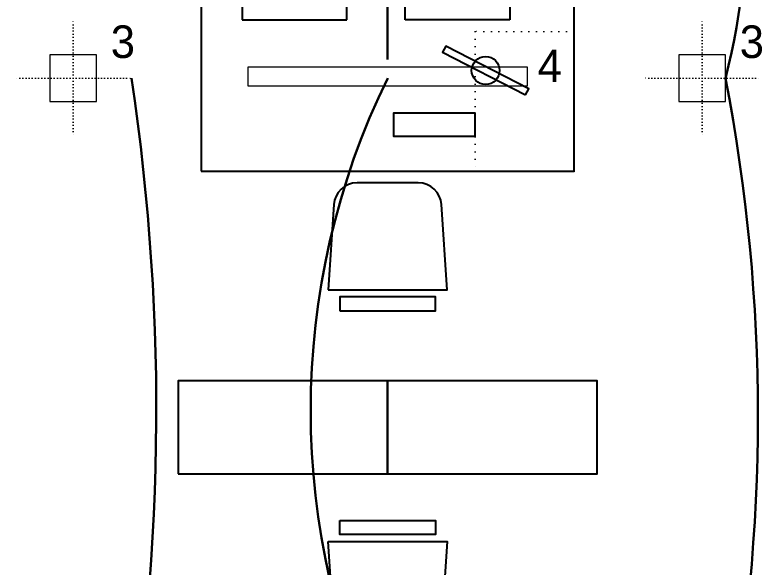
# Model space of a CAD drawing. Extents: x -2012 to 34975, y -1043 to 8321.
# Drawn here: x 3080.8 to 3401.6, y 2327.5 to 2564.6 of the extents above; entities that cross this region are included whole.
import ezdxf

# ---------------------------------------------------------------- set-up
doc = ezdxf.new("R2010")
doc.units = 0
doc.header["$LTSCALE"] = 25
doc.linetypes.add('DOT2', pattern=[0.125, 0, -0.125])
doc.layers.get('0').update_dxf_attribs({"color": 9, "lineweight": 9})
for name, color, linetype, lineweight in [('05', 9, 'Continuous', 9), ('31', 9, 'Continuous', 9), ('E-KABLO', 7, 'Continuous', 30)]:
    doc.layers.add(name, color=color, linetype=linetype, lineweight=lineweight)
doc.styles.add('TX-TEXT', font='')
doc.styles.get('TX-TEXT').set_extended_font_data('TrSah Futura Lt BT')

# ---------------------------------------------------------------- blocks, each defined once
blk = doc.blocks.new('160lıkcalismamasa-vw')
at = {"lineweight": -3, "ltscale": 0.5}
for p, q in [((2355.98, 2657.5), (2355.98, 2662.5)), ((2355.98, 2662.5), (2400.98, 2662.5)), ((2400.98, 2662.5), (2400.98, 2657.5)), ((2425.98, 2662.5), (2425.98, 2657.5)), ((2470.98, 2662.5), (2425.98, 2662.5)), ((2470.98, 2657.5), (2470.98, 2662.5)), ((2400.98, 2657.5), (2355.98, 2657.5)), ((2355.98, 2657.5), (2355.98, 2612.5)), ((2400.98, 2657.5), (2355.98, 2657.5)), ((2400.98, 2612.5), (2400.98, 2657.5)), ((2425.98, 2657.5), (2470.98, 2657.5)), ((2425.98, 2612.5), (2425.98, 2657.5)), ((2425.98, 2657.5), (2470.98, 2657.5)), ((2470.98, 2657.5), (2470.98, 2612.5)), ((2498.48, 2627.5), (2338.48, 2627.5)), ((2338.48, 2627.5), (2338.48, 2547.5)), ((2498.48, 2547.5), (2498.48, 2627.5)), ((2355.98, 2612.5), (2400.98, 2612.5)), ((2470.98, 2612.5), (2425.98, 2612.5)), ((2338.48, 2547.5), (2498.48, 2547.5))]:
    blk.add_line(p, q, dxfattribs=at)
for points in [[(2477.64, 2580.3), (2479.01, 2582.97), (2443.42, 2601.24), (2442.05, 2598.58)], [(2455.98, 2562.5), (2455.98, 2572.5), (2420.98, 2572.5), (2420.98, 2562.5)], [(2397.98, 2487.5), (2438.98, 2487.5), (2438.98, 2493.5), (2397.98, 2493.5)]]:
    blk.add_lwpolyline(points, close=True, dxfattribs=at)
blk.add_lwpolyline([(2392.98, 2496.5), (2443.98, 2496.5), (2441.59, 2533.15, 0.395265), (2431.61, 2542.5), (2405.34, 2542.5, 0.395265), (2395.37, 2533.15)], format="xyb", close=True, dxfattribs=at)
blk.add_circle((2460.53, 2590.77), 6, dxfattribs=at)
at = {"layer": '05', "linetype": 'DOT2'}
for p, q in [((2498.48, 2607.5), (2455.98, 2607.5)), ((2455.98, 2607.5), (2455.98, 2547.5)), ((2498.48, 2547.5), (2498.48, 2607.5)), ((2455.98, 2547.5), (2498.48, 2547.5))]:
    blk.add_line(p, q, dxfattribs=at)
blk = doc.blocks.new('m-çalışma dolap modül-90')
at = {"lineweight": -3, "ltscale": 0.5}
blk.add_lwpolyline([(-90, 0), (0, 0), (0, 40), (-90, 40)], close=True, dxfattribs=at)
blk = doc.blocks.new('p-bur-VW-ayd 4')
at = {"linetype": 'ByBlock'}
blk.add_lwpolyline([(-60, -11.5), (60, -11.5), (60, -3.5), (-60, -3.5), (-60, -11.5)], close=True, dxfattribs=at)
at = {"insert": (64.34, 4.06), "char_height": 14, "width": 14.596, "attachment_point": 1, "style": 'TX-TEXT'}
blk.add_mtext('4', dxfattribs=at)
blk = doc.blocks.new('p-bur-vw- aydınlatma 3')
at = {"linetype": 'DOT2', "ltscale": 0.4}
for q in [(0, 25), (-25, 0), (0, -25), (25, 0)]:
    blk.add_line((0, 0), q, dxfattribs=at)
at = {"linetype": 'ByBlock'}
blk.add_lwpolyline([(0, 10), (-10, 10), (-10, -10), (10, -10), (10, 10), (0, 10)], dxfattribs=at)
at = {"insert": (16.13, 22.65), "char_height": 14, "width": 14.596, "attachment_point": 1, "style": 'TX-TEXT'}
blk.add_mtext('3', dxfattribs=at)

msp = doc.modelspace()

# ---------------------------------------------------------------- linework, layer by layer
at = {"layer": 'E-KABLO', "color": 6}
msp.add_line((3240.84, 2545.5), (3240.84, 2821.77), dxfattribs=at)
for centre, radius, start, end in [((3107.57, 2609.35), 287.42, 345.5047, 21.0328), ((2183.91, 2394.99), 957.6, 349.62299, 8.55879), ((3532.65, 2394.75), 324.85, 153.9325, 206.0675), ((2638.93, 2392.45), 760.84, 349.01709, 10.98291)]:
    msp.add_arc(centre, radius, start, end, dxfattribs=at)

# ---------------------------------------------------------------- block references
at = {"layer": '05'}
for name, p in [('160lıkcalismamasa-vw', (822.36, -50)), ('m-çalışma dolap modül-90', (3240.84, 2367.5)), ('m-çalışma dolap modül-90', (3330.84, 2367.5))]:
    msp.add_blockref(name, p, dxfattribs=at)
at = {"layer": '05', "xscale": -1, "rotation": 180}
msp.add_blockref('160lıkcalismamasa-vw', (822.36, 4835), dxfattribs=at)
at = {"layer": '31', "linetype": 'ByBlock'}
for name, p in [('p-bur-vw- aydınlatma 3', (3105.84, 2537.5)), ('p-bur-vw- aydınlatma 3', (3375.84, 2537.5)), ('p-bur-VW-ayd 4', (3240.84, 2545.73))]:
    msp.add_blockref(name, p, dxfattribs=at)

doc.saveas('drawing.dxf')
